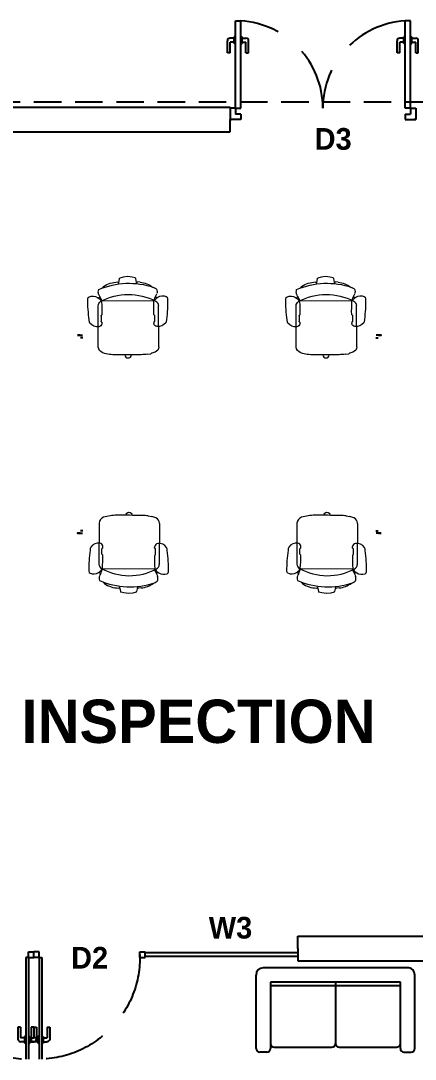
# Model space of a CAD drawing. Header units: inches. Extents: x 484217 to 497210, y -26946 to -21493.
# Drawn here: x 486181.4 to 486324.9, y -26092.4 to -25714.8 of the extents above; entities that cross this region are included whole.
import ezdxf

# ---------------------------------------------------------------- set-up
doc = ezdxf.new("R2010")
doc.units = ezdxf.units.IN
doc.header["$LTSCALE"] = 20
doc.header["$MEASUREMENT"] = 0
doc.linetypes.add('DASHED', pattern=[0.75, 0.5, -0.25])
doc.linetypes.add('TRATTEGGIATA2', pattern=[9.525, 6.35, -3.175])
doc.layers.add('A-furniture', color=50, linetype='Continuous', lineweight=9)
doc.layers.add('I-ANNO-TEXT', color=7, linetype='Continuous', lineweight=18)
for name, color, linetype in [('furniture', 4, 'Continuous'), ('GLAZING', 4, 'Continuous'), ('I-DOORS', 104, 'Continuous'), ('I-FURN', 4, 'Continuous'), ('I-WALL-IN', 3, 'Continuous'), ('Water Main', 5, 'DASHED')]:
    doc.layers.add(name, color=color, linetype=linetype)
doc.styles.add('MICRO', font='')
doc.styles.get('MICRO').set_extended_font_data('MicrogrammaSSi', bold=True)

# ---------------------------------------------------------------- blocks, each defined once
blk = doc.blocks.new('1505774114')
for p, q in [((381, 1577, 616), (411, 1577, 616)), ((413, 1557, 26), (395, 1557, 26)), ((2781, 1557, 26), (2799, 1557, 26)), ((2813, 1577, 616), (2783, 1577, 616)), ((381, -23, 616), (411, -23, 616)), ((413, -3, 26), (395, -3, 26)), ((2781, -3, 26), (2799, -3, 26)), ((2813, -23, 616), (2783, -23, 616))]:
    blk.add_line(p, q)
at = {"extrusion": (1.22461e-16, 1, 0)}
for centre, radius in [((-381, 586, 1577), 10.5), ((-381, 586, 1577), 8.5), ((-2813, 586, 1577), 10.5), ((-2813, 586, 1577), 8.5)]:
    blk.add_circle(centre, radius, dxfattribs=at)
at = {"extrusion": (0, -1, 0)}
for centre, radius in [((381, 586, 23), 10.5), ((381, 586, 23), 8.5), ((2813, 586, 23), 10.5), ((2813, 586, 23), 8.5)]:
    blk.add_circle(centre, radius, dxfattribs=at)
blk = doc.blocks.new('A$C6A0E07C9')
at = {"layer": 'A-furniture'}
for p, q in [((-0.2138, 0.2718), (0.1182, 0.2876)), ((-0.2691, 0.1773), (-0.2664, 0.2046)), ((-0.0121, 0.2424), (-0.025, 0.2422)), ((-0.0115, 0.2426), (-0.0121, 0.2424)), ((-0.0112, 0.2428), (-0.0115, 0.2426)), ((-0.0079, 0.2484), (-0.0112, 0.2428)), ((0.0377, 0.2515), (-0.0033, 0.2499)), ((0.0418, 0.2505), (0.045, 0.2473)), ((0.045, 0.2473), (0.0464, 0.2461)), ((0.0464, 0.2461), (0.0478, 0.2453)), ((0.0478, 0.2453), (0.0485, 0.2451)), ((0.1585, 0.2497), (0.1792, -0.1667)), ((0.3146, 0.1213), (0.3056, 0.1197)), ((0.3131, 0.1211), (0.3466, 0.116)), ((0.3152, 0.1516), (0.3188, 0.1294)), ((0.3514, 0.1128), (0.36, 0.0876)), ((0.36, 0.0876), (0.3659, 0.0513)), ((-0.2907, 0.0196), (-0.2893, 0.0294)), ((-0.2883, 0.01), (-0.2907, 0.0196)), ((-0.2893, 0.0294), (-0.2841, 0.0379)), ((-0.2824, 0.002), (-0.2883, 0.01)), ((-0.2841, 0.0379), (-0.2762, 0.0438)), ((-0.2739, -0.003), (-0.2824, 0.002)), ((-0.2762, 0.0438), (-0.2666, 0.0462)), ((0.3636, 0.0146), (0.3576, -0.0113)), ((0.3659, 0.0513), (0.3636, 0.0146)), ((-0.2641, -0.0045), (-0.2739, -0.003)), ((0.3108, -0.0224), (0.3218, -0.0234)), ((0.3197, -0.023), (0.3546, -0.0146)), ((0.3546, -0.0146), (0.3564, -0.0132)), ((0.3564, -0.0132), (0.3576, -0.0113)), ((0.2962, -0.1472), (0.2839, -0.1595)), ((-0.1895, -0.2174), (0.1433, -0.1996)), ((0.0087, -0.176), (-0.0042, -0.1772)), ((0.0094, -0.1763), (0.0087, -0.176)), ((0.0097, -0.1764), (0.0094, -0.1763)), ((0.0135, -0.1816), (0.0097, -0.1764)), ((0.0591, -0.1802), (0.0183, -0.1827)), ((0.0631, -0.1788), (0.066, -0.1753)), ((0.066, -0.1753), (0.0673, -0.174)), ((0.0673, -0.174), (0.0686, -0.173)), ((0.0686, -0.173), (0.0692, -0.1728))]:
    blk.add_line(p, q, dxfattribs=at)
for centre, radius, start, end in [((0.0274, 0.2777), 0.0792, 129.49988, 189.11522), ((0.0065, 0.2825), 0.0635, 94.07923, 117.59377), ((0.2241, -0.8917), 1.2574, 92.35943, 100.17565), ((0.1721, 0.3454), 0.0192, 28.12557, 89.24362), ((0.1209, 0.3234), 0.0749, 330.37939, 24.51295), ((-0.21, 0.2233), 0.0487, 94.52598, 161.01093), ((-0.0222, 0.2712), 0.0292, 192.00474, 264.44095), ((0.0007, 1.5534), 1.3091, 272.08986, 276.67605), ((0.117, 0.2414), 0.0463, 34.09018, 88.4441), ((0.1493, 0.274), 0.0211, 279.8693, 313.34338), ((-0.2488, 0.0248), 0.4712, 334.59734, 30.97321), ((0.1704, 0.2449), 0.0129, 130.13659, 158.01734), ((0.1866, 0.1808), 0.0779, 100.05254, 108.26721), ((0.1077, 0.3263), 0.0879, 309.67257, 333.02228), ((-1.1254, 2.7931), 2.8487, 297.11573, 298.06946), ((-0.9196, -0.0126), 1.143, 14.09314, 15.00562), ((0.2336, 0.2226), 0.0597, 72.52818, 107.70113), ((0.1951, 0.2221), 0.0806, 25.51985, 45.53867), ((-0.3014, 0.0263), 0.6141, 339.61076, 22.04666), ((0.1816, 0.1421), 0.4521, 175.52891, 182.09908), ((0.5941, -0.0351), 0.8932, 162.12026, 164.43231), ((-0.0038, 0.2437), 0.00623, 84.84548, 131.31741), ((0.0374, 0.2414), 0.0101, 64.52807, 88.63913), ((0.1276, 0.1249), 0.1894, 8.09249, 40.8276), ((72.2191, 3.6268), 72.5738, 182.765274, 182.924882), ((0.31, 0.1288), 0.0088, 301.08798, 3.16667), ((0.3467, 0.1108), 0.00513, 22.81842, 91.00758), ((0.0809, -0.0616), 0.3414, 182.48103, 200.75528), ((0.1162, -0.0378), 0.2107, 328.69616, 1.80788), ((0.3177, -0.0315), 0.00903, 2.12372, 63.37094), ((0.197, -0.1553), 0.0211, 212.66016, 229.03524), ((-0.1856, -0.1603), 0.0572, 202.88209, 266.11689), ((0.0516, -0.2073), 0.0792, 176.57822, 236.19355), ((0.0015, -0.2058), 0.0292, 101.25248, 173.68869), ((0.0171, -0.1766), 0.00623, 234.37601, 280.84795), ((0.0579, -0.1702), 0.0101, 277.0543, 301.16536), ((0.1515, -1.4793), 1.3091, 89.01739, 93.60357), ((0.138, -0.155), 0.0449, 276.79393, 330.15211), ((0.1724, -0.1915), 0.0211, 52.35005, 85.82413), ((0.1633, -0.2919), 0.1223, 63.05477, 80.63565), ((0.1362, -0.2476), 0.0879, 32.67116, 56.02087), ((-0.9196, -0.0126), 1.143, 350.69637, 351.61264), ((0.1491, -0.2435), 0.0749, 341.18048, 35.31404), ((0.3239, 0.0551), 0.2601, 246.15386, 250.81737), ((0.249, -0.1528), 0.0392, 254.29981, 275.99109), ((0.2537, -0.1401), 0.0518, 269.3553, 293.37881), ((0.0312, -0.2142), 0.0635, 248.09967, 271.6142), ((0.1312, 0.9758), 1.2574, 265.51777, 273.33401), ((0.2022, -0.2604), 0.0192, 276.44982, 337.56787)]:
    blk.add_arc(centre, radius, start, end, dxfattribs=at)
blk = doc.blocks.new('glass doors- 900')
for p, q in [((387080.9, -15045.5), (387080.9, -14224.6)), ((387102.3, -15045.5), (387102.3, -14226.3)), ((387016.6, -14483.4), (387016.6, -14387)), ((387070.1, -14365.5), (387038, -14365.5)), ((387038, -14483.4), (387038, -14397.7)), ((387070.1, -14397.7), (387038, -14397.7)), ((387080.9, -14354.8), (387070.1, -14354.8)), ((387070.1, -14408.4), (387070.1, -14354.8)), ((387080.9, -14408.4), (387070.1, -14408.4)), ((387102.3, -14354.8), (387113, -14354.8)), ((387102.3, -14408.4), (387113, -14408.4)), ((387113, -14408.4), (387113, -14354.8)), ((387113, -14365.5), (387145.1, -14365.5)), ((387113, -14397.7), (387145.1, -14397.7)), ((387145.1, -14483.4), (387145.1, -14397.7)), ((387166.6, -14483.4), (387166.6, -14387)), ((387038, -14483.4), (387016.6, -14483.4)), ((387145.1, -14483.4), (387166.6, -14483.4)), ((387038, -15045.5), (387038, -15092.6)), ((387080.9, -15045.5), (387038, -15045.5)), ((387080.9, -15092.6), (387038, -15092.6)), ((387080.9, -15045.5), (387080.9, -15092.6)), ((387080.9, -15045.5), (387080.9, -15092.6)), ((387080.9, -15045.5), (387102.3, -15045.5)), ((387895.1, -15045.5), (387895.1, -15092.6)), ((387895.1, -15045.5), (387895.1, -15092.6)), ((387895.1, -15045.5), (387895.1, -15045.5)), ((387895.1, -15045.5), (387938, -15045.5)), ((387895.1, -15092.6), (387938, -15092.6)), ((387938, -15045.5), (387938, -15092.6))]:
    blk.add_line(p, q)
at = {"linetype": 'DASHED', "ltscale": 50}
blk.add_arc((387070.1, -15049.8), 825.3, 358.60282, 89.25501, dxfattribs=at)
for centre, start, end in [((387038, -14387), 90, 180), ((387145.1, -14387), 0, 90)]:
    blk.add_arc(centre, 21.4, start, end)
blk = doc.blocks.new('solid door-1500')
for p, q in [((410494.6, -4754.2), (410494.6, -4047.1)), ((410537.4, -4754.2), (410537.4, -4047.1)), ((411866, -4754.2), (411866, -4047.1)), ((411908.9, -4754.2), (411908.9, -4047.1)), ((410483.9, -4188), (410451.7, -4188)), ((410483.9, -4230.9), (410483.9, -4177.3)), ((410494.6, -4177.3), (410483.9, -4177.3)), ((410537.4, -4177.3), (410548.1, -4177.3)), ((410548.1, -4230.9), (410548.1, -4177.3)), ((410548.1, -4188), (410580.3, -4188)), ((411855.3, -4188), (411823.1, -4188)), ((411866, -4177.3), (411855.3, -4177.3)), ((411855.3, -4230.9), (411855.3, -4177.3)), ((411908.9, -4177.3), (411919.6, -4177.3)), ((411919.6, -4230.9), (411919.6, -4177.3)), ((411919.6, -4188), (411951.7, -4188)), ((410430.3, -4305.9), (410430.3, -4209.5)), ((410483.9, -4220.2), (410451.7, -4220.2)), ((410451.7, -4305.9), (410451.7, -4220.2)), ((410494.6, -4230.9), (410483.9, -4230.9)), ((410537.4, -4230.9), (410548.1, -4230.9)), ((410548.1, -4220.2), (410580.3, -4220.2)), ((410580.3, -4305.9), (410580.3, -4220.2)), ((410601.7, -4305.9), (410601.7, -4209.5)), ((411801.7, -4305.9), (411801.7, -4209.5)), ((411855.3, -4220.2), (411823.1, -4220.2)), ((411823.1, -4305.9), (411823.1, -4220.2)), ((411866, -4230.9), (411855.3, -4230.9)), ((411908.9, -4230.9), (411919.6, -4230.9)), ((411919.6, -4220.2), (411951.7, -4220.2)), ((411951.7, -4305.9), (411951.7, -4220.2)), ((411973.1, -4305.9), (411973.1, -4209.5)), ((410451.7, -4305.9), (410430.3, -4305.9)), ((410580.3, -4305.9), (410601.7, -4305.9)), ((411823.1, -4305.9), (411801.7, -4305.9)), ((411951.7, -4305.9), (411973.1, -4305.9)), ((410494.6, -4754.2), (410451.7, -4754.2)), ((410451.7, -4754.2), (410451.7, -4844.2)), ((410494.6, -4754.2), (410537.4, -4754.2)), ((410494.6, -4754.2), (410494.6, -4801.4)), ((410494.6, -4754.2), (410494.6, -4801.4)), ((411908.9, -4754.2), (411866, -4754.2)), ((411908.9, -4754.2), (411908.9, -4801.4)), ((411908.9, -4754.2), (411908.9, -4801.4)), ((411908.9, -4754.2), (411951.7, -4754.2)), ((411951.7, -4754.2), (411951.7, -4844.2)), ((410451.7, -4844.2), (410463.7, -4844.2)), ((410537.4, -4844.2), (410451.7, -4844.2)), ((410537.4, -4801.4), (410494.6, -4801.4)), ((410537.4, -4801.4), (410537.4, -4844.2)), ((411866, -4801.4), (411866, -4844.2)), ((411866, -4801.4), (411908.9, -4801.4)), ((411866, -4844.2), (411951.7, -4844.2)), ((411951.7, -4844.2), (411939.7, -4844.2))]:
    blk.add_line(p, q)
for points in [[(410494.6, -4047.1), (410537.4, -4047.1)], [(411908.9, -4047.1), (411866, -4047.1)]]:
    blk.add_lwpolyline(points)
at = {"linetype": 'DASHED', "ltscale": 50}
for centre, start, end in [((410494.6, -4754.2), 0, 86.5254), ((411908.9, -4754.2), 93.4746, 180)]:
    blk.add_arc(centre, 707.1, start, end, dxfattribs=at)
for centre, start, end in [((410451.7, -4209.5), 90, 180), ((410580.3, -4209.5), 0, 90), ((411823.1, -4209.5), 90, 180), ((411951.7, -4209.5), 0, 90)]:
    blk.add_arc(centre, 21.4, start, end)
blk = doc.blocks.new('A$C356546E5')
at = {"layer": 'furniture'}
for p, q in [((1.13, 49.69), (24.12, 49.69)), ((0, 46.31), (0, 48.56)), ((26.38, 2.26), (26.38, 47.44)), ((21.86, 45.18), (1.13, 45.18)), ((1.53, 44.05), (1.53, 25.98)), ((20.73, 4.52), (20.73, 45.18)), ((21.86, 4.52), (21.86, 45.18)), ((1.53, 23.72), (1.53, 5.65)), ((21.86, 24.85), (2.66, 24.85)), ((0, 3.39), (0, 1.13)), ((1.13, 4.52), (21.86, 4.52)), ((1.13, 0), (24.12, 0))]:
    blk.add_line(p, q, dxfattribs=at)
for centre, major_axis, start_param, end_param in [((1.13, 48.56), (-0.799, 0.799), -0.785398, 0.785398), ((24.12, 47.44), (1.6, 1.6), 5.497787, 7.068583), ((1.13, 46.31), (0.799, 0.799), 2.356194, 3.926991), ((2.66, 44.05), (0.799, 0.799), 0.785398, 2.356194), ((2.66, 25.98), (0.799, 0.799), 2.356194, 3.926991), ((2.66, 23.72), (0.799, 0.799), 0.785398, 2.356194), ((1.13, 3.39), (-0.799, 0.799), -0.785398, 0.785398), ((2.66, 5.65), (0.799, 0.799), 2.356194, 3.926991), ((1.13, 1.13), (0.799, 0.799), 2.356194, 3.926991), ((24.12, 2.26), (-1.6, 1.6), 2.356194, 3.926991)]:
    blk.add_ellipse(centre, major_axis=major_axis, ratio=1, start_param=start_param, end_param=end_param, dxfattribs=at)

msp = doc.modelspace()

# ---------------------------------------------------------------- linework, layer by layer
at = {"layer": 'GLAZING', "elevation": 6.93}
for points in [[(486282.15, -26053.76), (486226.65, -26053.76)], [(486282.15, -26055.11), (486226.65, -26055.11)]]:
    msp.add_lwpolyline(points, dxfattribs=at)
at = {"layer": 'I-WALL-IN'}
for p, q in [((486257.52, -25746.22, 6.93), (486257.52, -25750.72, 6.93)), ((486257.52, -25755.22, 6.93), (486257.52, -25750.72, 6.93)), ((486282.15, -26052.22, 6.93), (486282.15, -26047.72, 6.93)), ((486282.15, -26052.22, 6.93), (486282.15, -26056.72, 6.93))]:
    msp.add_line(p, q, dxfattribs=at)
at = {"layer": 'I-WALL-IN', "elevation": 6.93}
for points in [[(486079.88, -25746.22), (486257.52, -25746.22)], [(486079.88, -25755.22), (486257.52, -25755.22)], [(486282.15, -26047.72), (486365.4, -26047.72)], [(486282.15, -26056.72), (486360.9, -26056.72)]]:
    msp.add_lwpolyline(points, dxfattribs=at)
at = {"layer": 'Water Main'}
msp.add_line((486126.15, -25744.31, 10.35), (486898.61, -25744.31, 10.35), dxfattribs=at)

# ---------------------------------------------------------------- block references
at = {"layer": 'A-furniture'}
for p, xscale, yscale, zscale, rotation in [((486218.84, -25824.44, -18.44), -44.99999999889079, 45, 45, 273.1434728375273), ((486290.84, -25824.44, -19.25), -44.99999999889079, 45, 45, 273.1434728375273), ((486219.15, -25906.53, 0.81), 44.99999999889076, 44.99999999889076, 44.99999999889076, 266.8565271624727), ((486291.15, -25906.53), 44.99999999889076, 44.99999999889076, 44.99999999889076, 266.8565271624727)]:
    msp.add_blockref('A$C6A0E07C9', p, dxfattribs=dict(at, xscale=xscale, yscale=yscale, zscale=zscale, rotation=rotation))
at = {"layer": 'furniture', "xscale": 1.16150430899453, "yscale": 1.16150430899453, "zscale": 1.16150430899453, "rotation": 90.00000000000001}
msp.add_blockref('A$C356546E5', (486324.69, -26089.83), dxfattribs=at)
at = {"layer": 'GLAZING', "rotation": 180}
for p, xscale, yscale, zscale in [((503602.86, -26732.54, 6.93), 0.04500000025145709, 0.04500000025145709, 0.04500000025145709), ((468769.44, -26732.54, 6.93), -0.04500000025145709, 0.04499999998952262, 0.04499999999999744)]:
    msp.add_blockref('glass doors- 900', p, dxfattribs=dict(at, xscale=xscale, yscale=yscale, zscale=zscale))
at = {"layer": 'I-DOORS', "xscale": 0.04500000025145709, "yscale": 0.04500000025145709, "zscale": 0.04500000025145709}
msp.add_blockref('solid door-1500', (467787.19, -25532.73, 6.93), dxfattribs=at)
at = {"layer": 'I-FURN', "linetype": 'TRATTEGGIATA2', "xscale": 0.04500000025145709, "yscale": 0.04500000025145709, "zscale": 0.04500000025145709, "rotation": 180}
msp.add_blockref('1505774114', (486329.1, -25830.25, -89.1), dxfattribs=at)

# ---------------------------------------------------------------- texts
at = {"layer": 'I-ANNO-TEXT', "attachment_point": 1, "style": 'MICRO'}
for s, width, insert, char_height in [('{\\fBahnschrift Light|b1|i0|c0|p34;D3}', 7.4099, (486288.27, -25753.86, 6.93), 7.875), ('{\\fBahnschrift Light|b1|i0|c0|p34;SAFETY & INSPECTION }', 5485.7833, (486071.68, -25961.69, 6.93), 15.75), ('{\\fBahnschrift Light|b1|i0|c0|p34;W3}', 7.4099, (486249.77, -26040.67, 6.93), 7.875), ('{\\fBahnschrift Light|b1|i0|c0|p34;D2}', 7.4099, (486199.69, -26051.6, 6.93), 7.875)]:
    msp.add_mtext_dynamic_manual_height_columns(s, width=width, gutter_width=1.5, heights=[0], dxfattribs=dict(at, insert=insert, char_height=char_height))

doc.saveas('drawing.dxf')
